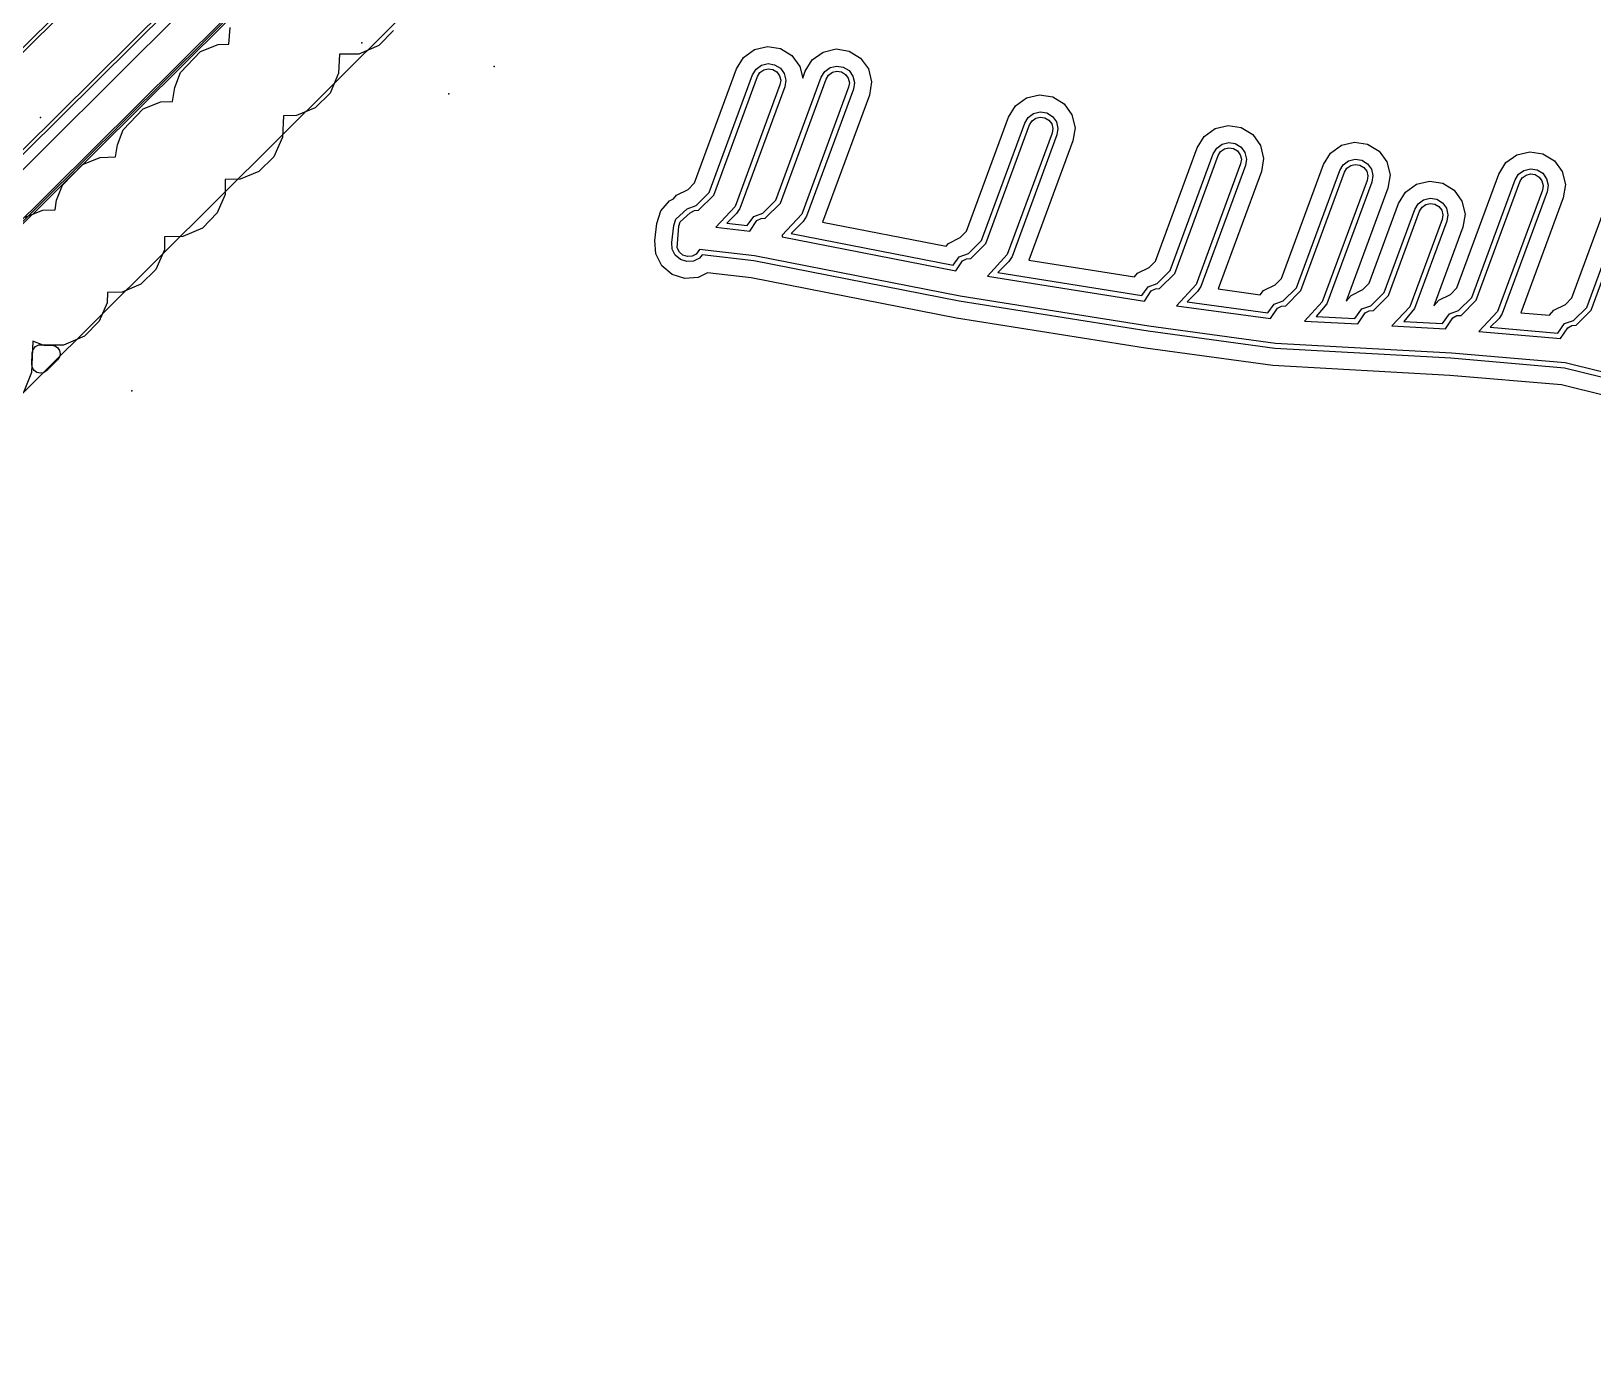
# Model space of a CAD drawing. Header units: metres. Extents: x -2677 to -840, y 169 to 1487.
# Drawn here: x -1971.7 to -1880.6, y 682.8 to 759.4 of the extents above; entities that cross this region are included whole.
import ezdxf

# ---------------------------------------------------------------- set-up
doc = ezdxf.new("R2010")
doc.units = ezdxf.units.M
for name, color, linetype in [('AI_GREENING_ALLOWED_ZONE', 4, 'Continuous'), ('AI_GREENING_EXCLUSIONS', 1, 'Continuous'), ('AI_GREENING_LAWN', 82, 'Continuous'), ('AI_GREENING_REJECTED', 6, 'Continuous')]:
    doc.layers.add(name, color=color, linetype=linetype)

msp = doc.modelspace()

# ---------------------------------------------------------------- linework, layer by layer
at = {"layer": 'AI_GREENING_ALLOWED_ZONE'}
msp.add_lwpolyline([(-1970.805, 739.563), (-1970.97, 739.454), (-1971.165, 739.418), (-1971.358, 739.46), (-1971.52, 739.574), (-1971.625, 739.742), (-1971.657, 739.937), (-1971.632, 740.61), (-1971.579, 740.816), (-1971.444, 740.982), (-1971.253, 741.076), (-1971.04, 741.082), (-1970.95, 741.065), (-1970.506, 741.065), (-1970.315, 741.027), (-1970.152, 740.919), (-1970.044, 740.756), (-1970.006, 740.564), (-1970.045, 740.373), (-1970.154, 740.211), (-1970.805, 739.563)], close=True, dxfattribs=at)
at = {"layer": 'AI_GREENING_EXCLUSIONS'}
for points in [[(-2014.215, 710.828), (-1900.759, 823.26)], [(-2014.074, 710.686), (-1900.618, 823.118)], [(-1912.909, 807.261), (-2000.602, 720.236), (-2001.016, 719.489), (-2007.263, 701.766), (-1986.007, 680.227), (-1966.753, 660.423), (-1946.986, 640.482), (-1927.51, 620.948), (-1926.035, 619.889), (-1925.477, 619.668), (-1909.659, 634.797), (-1912.427, 637.724), (-1912.564, 638.077), (-1912.414, 638.425), (-1911.332, 639.486), (-1910.971, 639.629), (-1910.778, 639.586), (-1907.875, 636.53), (-1902.467, 641.989), (-1891.741, 652.535), (-1876.468, 667.865)], [(-1912.77, 807.116), (-2000.446, 720.111), (-2000.829, 719.418), (-2007.033, 701.818), (-1985.865, 680.367), (-1966.61, 660.563), (-1946.844, 640.623), (-1927.38, 621.101), (-1925.933, 620.062), (-1925.532, 619.89), (-1909.94, 634.805), (-1912.573, 637.586), (-1912.717, 637.815), (-1912.764, 638.08), (-1912.707, 638.344), (-1912.554, 638.567), (-1911.24, 639.78), (-1910.967, 639.829), (-1910.696, 639.768), (-1910.47, 639.607), (-1907.871, 636.819), (-1902.607, 642.132), (-1891.882, 652.677), (-1876.61, 668.005)], [(-1986.583, 736.994), (-1958.92, 764.527)], [(-1986.583, 736.994), (-1958.92, 764.527)], [(-1967.613, 762.694), (-1990.341, 740.141), (-1991.135, 739.548), (-1991.605, 739.085), (-1991.827, 738.937), (-1992.088, 738.884), (-1994.273, 738.911), (-1994.501, 739.06), (-1994.656, 739.285), (-1994.713, 739.551), (-1994.664, 739.819), (-1994.516, 740.048), (-1991.742, 742.804), (-1990.786, 743.899), (-1981.519, 753.444), (-1985.21, 757.136), (-1985.361, 757.363), (-1985.415, 757.631), (-1985.361, 757.899), (-1985.361, 757.899), (-1985.21, 758.126), (-1983.213, 760.122)], [(-1967.753, 762.836), (-1990.482, 740.283), (-1991.261, 739.704), (-1991.746, 739.227), (-1992.091, 739.084), (-1994.199, 739.097), (-1994.472, 739.364), (-1994.478, 739.746), (-1981.259, 753.425), (-1985.068, 757.278), (-1985.215, 757.631), (-1985.068, 757.985), (-1983.072, 759.981)], [(-1950.561, 759.429), (-1951.416, 758.552), (-1952.567, 758.054), (-1953.711, 758.037), (-1953.759, 756.928), (-1954.257, 755.777), (-1955.134, 754.922), (-1956.218, 754.469), (-1956.972, 754.452), (-1957.038, 753.208), (-1957.536, 752.057), (-1958.413, 751.202), (-1959.497, 750.749), (-1960.368, 750.732), (-1960.385, 749.86), (-1960.838, 748.776), (-1961.693, 747.899), (-1962.844, 747.401), (-1963.909, 747.384), (-1963.926, 746.62), (-1964.424, 745.469), (-1965.301, 744.614), (-1966.385, 744.161), (-1967.252, 744.144), (-1967.269, 743.541), (-1967.722, 742.457), (-1968.577, 741.58), (-1969.809, 741.065), (-1970.997, 741.065), (-1971.606, 741.302), (-1971.675, 739.458), (-1972.145, 738.293)], [(-1972.053, 748.536), (-1971.023, 748.943), (-1970.303, 748.962), (-1970.209, 749.518), (-1969.87, 750.393), (-1968.71, 751.615), (-1967.68, 752.022), (-1966.783, 752.046), (-1966.668, 752.758), (-1966.329, 753.633), (-1965.169, 754.855), (-1964.139, 755.262), (-1963.443, 755.281), (-1963.321, 756.106), (-1962.982, 756.981), (-1961.822, 758.203), (-1960.792, 758.61), (-1960.167, 758.627), (-1960.092, 759.603)], [(-1874.784, 736.864), (-1882.393, 738.737), (-1888.917, 739.3), (-1899.249, 739.871), (-1906.679, 740.891), (-1917.699, 742.641), (-1929.686, 744.989), (-1932.224, 745.289), (-1932.781, 745.004), (-1933.559, 744.943), (-1934.302, 745.184), (-1934.895, 745.691), (-1935.249, 746.386), (-1935.311, 747.164), (-1935.193, 748.157), (-1934.952, 748.899), (-1934.445, 749.493), (-1934.445, 749.493), (-1934.213, 749.611), (-1934.038, 749.814), (-1933.367, 750.153), (-1932.99, 750.53), (-1930.535, 757.184), (-1930.128, 757.85), (-1929.496, 758.308), (-1928.737, 758.491), (-1927.967, 758.369), (-1927.301, 757.961), (-1926.843, 757.329), (-1926.677, 756.639), (-1926.528, 757.043), (-1926.12, 757.709), (-1925.488, 758.168), (-1924.73, 758.35), (-1923.959, 758.228), (-1923.294, 757.82), (-1922.835, 757.189), (-1922.653, 756.43), (-1922.775, 755.659), (-1925.515, 748.247), (-1918.305, 746.834), (-1918.158, 747.004), (-1917.487, 747.343), (-1917.11, 747.72), (-1914.658, 754.368), (-1914.25, 755.033), (-1913.619, 755.492), (-1912.86, 755.674), (-1912.089, 755.552), (-1911.424, 755.144), (-1910.965, 754.513), (-1910.783, 753.754), (-1910.905, 752.983), (-1913.474, 746.02), (-1907.321, 745.042), (-1907.138, 745.254), (-1906.467, 745.593), (-1906.09, 745.97), (-1903.652, 752.578), (-1903.245, 753.243), (-1902.613, 753.702), (-1901.855, 753.884), (-1901.084, 753.762), (-1900.418, 753.354), (-1899.96, 752.723), (-1899.778, 751.964), (-1899.9, 751.193), (-1902.426, 744.344), (-1899.981, 744.008), (-1899.778, 744.244), (-1899.107, 744.583), (-1898.73, 744.96), (-1896.278, 751.608), (-1895.87, 752.273), (-1895.239, 752.732), (-1894.48, 752.914), (-1893.709, 752.792), (-1893.044, 752.384), (-1892.585, 751.753), (-1892.403, 750.994), (-1892.525, 750.223), (-1894.955, 743.637), (-1894.663, 743.964), (-1893.992, 744.303), (-1893.615, 744.68), (-1891.9, 749.33), (-1891.492, 749.995), (-1890.861, 750.454), (-1890.102, 750.636), (-1889.331, 750.514), (-1888.666, 750.106), (-1888.207, 749.475), (-1888.025, 748.716), (-1888.147, 747.945), (-1889.84, 743.357), (-1889.548, 743.684), (-1888.877, 744.023), (-1888.5, 744.4), (-1886.048, 751.048), (-1885.64, 751.713), (-1885.009, 752.172), (-1884.25, 752.354), (-1883.479, 752.232), (-1882.814, 751.824), (-1882.355, 751.193), (-1882.173, 750.434), (-1882.295, 749.663), (-1884.769, 742.957), (-1883.09, 742.812), (-1882.838, 743.104), (-1882.167, 743.443), (-1881.79, 743.82), (-1879.355, 750.421)], [(-1874.545, 737.835), (-1882.229, 739.726), (-1888.846, 740.298), (-1899.127, 740.863), (-1906.523, 741.878), (-1917.543, 743.628), (-1929.531, 745.977), (-1932.544, 746.333), (-1932.705, 746.144), (-1933.053, 745.967), (-1933.442, 745.936), (-1933.813, 746.057), (-1934.11, 746.31), (-1934.287, 746.658), (-1934.318, 747.047), (-1934.2, 748.04), (-1934.08, 748.411), (-1934.08, 748.411), (-1933.422, 749.027), (-1932.889, 749.216), (-1932.128, 749.978), (-1929.597, 756.838), (-1929.393, 757.171), (-1929.078, 757.4), (-1928.698, 757.491), (-1928.313, 757.43), (-1927.98, 757.226), (-1927.751, 756.911), (-1927.66, 756.531), (-1927.721, 756.146), (-1930.342, 749.043), (-1930.531, 748.747), (-1931.101, 748.177), (-1929.919, 748.037), (-1929.532, 748.567), (-1928.999, 748.756), (-1928.238, 749.518), (-1925.589, 756.697), (-1925.385, 757.03), (-1925.07, 757.259), (-1924.69, 757.35), (-1924.305, 757.289), (-1923.972, 757.086), (-1923.743, 756.77), (-1923.652, 756.391), (-1923.713, 756.005), (-1926.452, 748.583), (-1926.641, 748.287), (-1927.341, 747.586), (-1917.901, 745.736), (-1917.542, 746.217), (-1917.009, 746.406), (-1916.248, 747.168), (-1913.719, 754.022), (-1913.516, 754.354), (-1913.2, 754.584), (-1912.821, 754.675), (-1912.435, 754.614), (-1912.102, 754.41), (-1911.873, 754.094), (-1911.782, 753.715), (-1911.843, 753.329), (-1914.462, 746.233), (-1914.651, 745.937), (-1915.292, 745.296), (-1906.895, 743.962), (-1906.522, 744.467), (-1905.989, 744.656), (-1905.228, 745.418), (-1902.714, 752.232), (-1902.51, 752.564), (-1902.195, 752.794), (-1901.815, 752.885), (-1901.43, 752.824), (-1901.097, 752.62), (-1900.868, 752.304), (-1900.777, 751.925), (-1900.838, 751.539), (-1903.442, 744.483), (-1903.631, 744.187), (-1904.235, 743.583), (-1899.542, 742.939), (-1899.162, 743.457), (-1898.629, 743.646), (-1897.868, 744.408), (-1895.339, 751.262), (-1895.136, 751.594), (-1894.82, 751.824), (-1894.441, 751.915), (-1894.055, 751.854), (-1893.722, 751.65), (-1893.493, 751.334), (-1893.402, 750.955), (-1893.463, 750.569), (-1896.082, 743.473), (-1896.715, 742.732), (-1894.456, 742.608), (-1894.047, 743.177), (-1893.514, 743.366), (-1892.753, 744.128), (-1890.962, 748.984), (-1890.758, 749.316), (-1890.442, 749.546), (-1890.063, 749.637), (-1889.677, 749.576), (-1889.345, 749.372), (-1889.115, 749.056), (-1889.024, 748.677), (-1889.085, 748.291), (-1890.967, 743.193), (-1891.6, 742.452), (-1889.341, 742.328), (-1888.932, 742.897), (-1888.399, 743.086), (-1887.638, 743.848), (-1885.109, 750.702), (-1884.906, 751.034), (-1884.59, 751.264), (-1884.211, 751.355), (-1883.825, 751.294), (-1883.492, 751.09), (-1883.263, 750.774), (-1883.172, 750.395), (-1883.233, 750.009), (-1885.852, 742.913), (-1886.041, 742.617), (-1886.55, 742.107), (-1882.62, 741.767), (-1882.222, 742.317), (-1881.689, 742.506), (-1880.928, 743.268), (-1878.417, 750.075)], [(-1874.473, 738.126), (-1882.18, 740.023), (-1888.825, 740.597), (-1899.091, 741.161), (-1906.476, 742.174), (-1917.496, 743.924), (-1929.484, 746.274), (-1932.692, 746.653), (-1932.891, 746.38), (-1933.134, 746.256), (-1933.407, 746.234), (-1933.666, 746.318), (-1933.874, 746.496), (-1933.998, 746.739), (-1933.902, 748.004), (-1933.818, 748.264), (-1933.237, 748.79), (-1933.237, 748.79), (-1932.993, 748.913), (-1932.75, 748.932), (-1931.869, 749.812), (-1929.316, 756.734), (-1929.173, 756.967), (-1928.952, 757.128), (-1928.686, 757.192), (-1928.417, 757.149), (-1928.184, 757.006), (-1928.023, 756.785), (-1927.959, 756.52), (-1928.002, 756.25), (-1930.619, 749.158), (-1931.75, 747.951), (-1929.756, 747.716), (-1929.347, 748.33), (-1929.103, 748.453), (-1928.86, 748.472), (-1927.979, 749.352), (-1925.308, 756.594), (-1925.165, 756.826), (-1924.944, 756.987), (-1924.679, 757.051), (-1924.409, 757.008), (-1924.176, 756.865), (-1924.015, 756.644), (-1923.952, 756.379), (-1923.994, 756.109), (-1926.729, 748.698), (-1927.87, 747.482), (-1927.877, 747.385), (-1917.747, 745.4), (-1917.357, 745.98), (-1917.113, 746.103), (-1916.87, 746.122), (-1915.989, 747.002), (-1913.438, 753.918), (-1913.295, 754.151), (-1913.074, 754.311), (-1912.809, 754.375), (-1912.539, 754.332), (-1912.306, 754.19), (-1912.146, 753.969), (-1912.082, 753.703), (-1912.125, 753.433), (-1914.739, 746.348), (-1915.883, 745.086), (-1906.736, 743.633), (-1906.337, 744.23), (-1906.093, 744.353), (-1905.85, 744.372), (-1904.969, 745.252), (-1902.433, 752.128), (-1902.29, 752.361), (-1902.069, 752.521), (-1901.804, 752.585), (-1901.534, 752.542), (-1901.301, 752.4), (-1901.14, 752.179), (-1901.077, 751.913), (-1901.119, 751.643), (-1903.719, 744.598), (-1904.861, 743.366), (-1899.381, 742.614), (-1898.977, 743.22), (-1898.733, 743.343), (-1898.49, 743.362), (-1897.609, 744.242), (-1895.058, 751.158), (-1894.915, 751.391), (-1894.694, 751.551), (-1894.429, 751.615), (-1894.159, 751.572), (-1893.926, 751.43), (-1893.766, 751.209), (-1893.702, 750.943), (-1893.745, 750.673), (-1896.359, 743.588), (-1897.403, 742.469), (-1894.286, 742.298), (-1893.862, 742.94), (-1893.618, 743.063), (-1893.375, 743.082), (-1892.494, 743.962), (-1890.68, 748.88), (-1890.537, 749.113), (-1890.316, 749.273), (-1890.051, 749.337), (-1889.781, 749.294), (-1889.548, 749.152), (-1889.388, 748.931), (-1889.324, 748.665), (-1889.367, 748.395), (-1891.244, 743.308), (-1892.288, 742.189), (-1889.171, 742.018), (-1888.747, 742.66), (-1888.503, 742.783), (-1888.26, 742.802), (-1887.379, 743.682), (-1884.828, 750.598), (-1884.685, 750.831), (-1884.464, 750.991), (-1884.199, 751.055), (-1883.929, 751.012), (-1883.696, 750.87), (-1883.536, 750.649), (-1883.472, 750.383), (-1883.515, 750.113), (-1886.129, 743.028), (-1887.218, 741.864), (-1882.454, 741.452), (-1882.037, 742.08), (-1881.793, 742.203), (-1881.55, 742.222), (-1880.669, 743.102), (-1878.135, 749.971)]]:
    msp.add_lwpolyline(points, dxfattribs=at)
at = {"layer": 'AI_GREENING_LAWN'}
for points in [[(-2000.297, 720.421), (-1912.758, 807.261)], [(-1908.919, 801.184), (-1998.866, 711.741)]]:
    msp.add_lwpolyline(points, dxfattribs=at)
at = {"layer": 'AI_GREENING_REJECTED'}
for p in [(-1952.41, 758.71), (-1944.68, 757.32), (-1947.33, 755.73), (-1971.16, 754.34), (-1965.82, 738.39)]:
    msp.add_point(p, dxfattribs=at)

doc.saveas('drawing.dxf')
